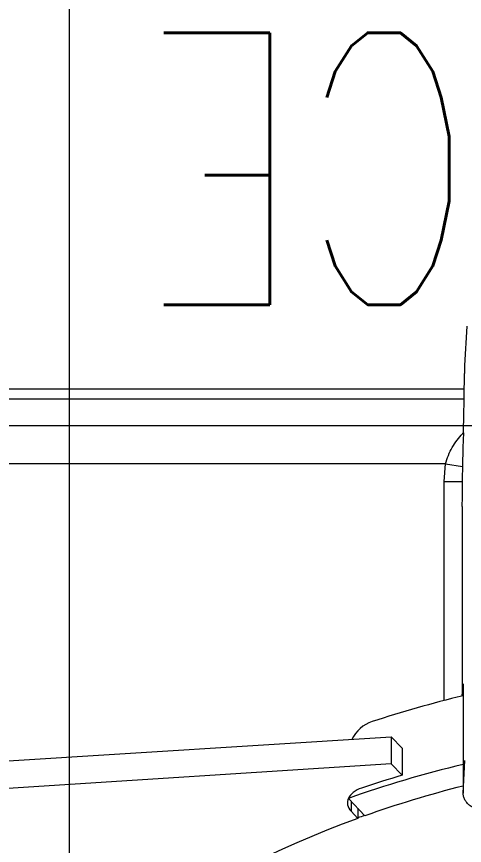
# Model space of a CAD drawing. Header units: millimetres. Extents: x 886808 to 1650903, y -1008069 to 230892.
# Drawn here: x 935554.9 to 935637.3, y -346851.4 to -346699.1 of the extents above; entities that cross this region are included whole.
import ezdxf

# ---------------------------------------------------------------- set-up
doc = ezdxf.new("R2010")
doc.units = ezdxf.units.MM
doc.layers.get('0').update_dxf_attribs({"lineweight": 0})
for name, color, linetype, lineweight in [('A_Dim', 8, 'Continuous', 5), ('hatch', 250, 'Continuous', 0), ('I-FURN', 252, 'Continuous', 5)]:
    doc.layers.add(name, color=color, linetype=linetype, lineweight=lineweight)
doc.styles.add('MtXpl_simplex8_shx', font='simplex8.shx')
doc.styles.add('TIÊU ĐỀ', font='arial.ttf', dxfattribs={"height": 230})
doc.dimstyles.new('1-100', dxfattribs={"dimtxt": 230, "dimasz": 150, "dimexe": 150, "dimexo": 300, "dimgap": 90, "dimtad": 1, "dimdec": 0, "dimrnd": 5, "dimzin": 0, "dimtxsty": 'TIÊU ĐỀ', "dimblk": 'ARCHTICK', "dimcen": 100, "dimdle": 120, "dimclrd": 256, "dimclre": 256, "dimclrt": 2, "dimadec": 0, "dimazin": 0, "dimtfac": 1, "dimtdec": 0, "dimtix": 1, "dimtmove": 1, "dimatfit": 3, "dimldrblk": 'OPEN30', "dimfxl": 900, "dimtolj": 1, "dimtzin": 0, "dimlwd": 13, "dimlwe": 13, "dimarcsym": 1})

# ---------------------------------------------------------------- blocks, each defined once
blk = doc.blocks.new('A$C26DD556D')
at = {"layer": 'hatch', "transparency": 33554636}
for p, q in [((2455.55, 22139.27), (2455.55, 23599.27)), ((2528.63, 23429.55, 0), (2528.2, 23422.33, 0)), ((2528.2, 23422.33, 0), (2528.2, 23420.82, 0)), ((2528.19, 23417.98, 0), (2258.37, 23417.98, 0)), ((2240.58, 23416.22, 0), (2528.16, 23416.22, 0)), ((2528.02, 23409.92, 0), (2527.94, 23407.27, 0)), ((2524.73, 23404.23, 0), (2240.58, 23404.23, 0)), ((2524.49, 23401.03, 0), (2524.73, 23404.23, 0)), ((2524.73, 23404.23, 0), (2527.85, 23403.76, 0)), ((2524.49, 23360.75, 0), (2524.49, 23401.03, 0)), ((2524.49, 23401.03, 0), (2527.86, 23401.03, 0)), ((2527.77, 23396.38, 0), (2527.77, 23361.57, 0)), ((2527.77, 23361.58, 0), (2527.97, 23363.82, 0)), ((2527.97, 23363.82, 0), (2527.97, 23343.73, 0)), ((2228.86, 23336.22, 0), (2514.74, 23354.06, 0)), ((2514.74, 23354.06, 0), (2514.74, 23349.14, 0)), ((2514.74, 23354.06, 0), (2516.74, 23352, 0)), ((2516.74, 23352, 0), (2516.74, 23347.01, 0)), ((2514.74, 23349.14, 0), (2228.86, 23330.64, 0)), ((2516.74, 23347.01, 0), (2514.74, 23349.14, 0)), ((2527.97, 23343.73, 0), (2528.31, 23349.72, 0)), ((2506.87, 23342.81, 0), (2506.87, 23342.76, 0)), ((2506.87, 23342.76, 0), (2509.87, 23339.56, 0)), ((2507.34, 23342.26, 0), (2507.34, 23340.41, 0)), ((2508.58, 23339.09, 0), (2507.34, 23340.41, 0)), ((2508.58, 23340.94, 0), (2508.58, 23339.09, 0))]:
    blk.add_line(p, q, dxfattribs=at)
blk.add_arc((2513.22, 23350.8, 0), 6.38, 108.0645, 153.9803, dxfattribs=at)
for centre, major_axis, ratio, start_param, end_param in [((2536.21, 23422.33, 0), (8, -0.02), 0.788008, 3.096837, 3.143588), ((2527.78, 23413.43, 0), (0.26, 12), 0.027505, 4.416275, 5.376206), ((2528.18, 23403.77, 0), (0.26, 12), 0.027505, 1.274682, 2.234613), ((2585.37, 23271.66, 0), (-157, 0), 0.615661, -1.196535, -1.07905), ((2585.37, 23259.05, 0), (-157, 0), 0.615661, -1.196535, -1.047198), ((2585.37, 23259.05, 0), (-157, 0), 0.615661, 1.059776, 4.338128), ((2585.37, 23261.4, 0), (127.18, 0), 0.615661, 0, 3.544314), ((2585.37, 23261.56, 0), (127, 0), 0.615661, 0, 3.549966), ((2585.37, 23259.05, 0), (-158.5, 0), 0.615661, -1.12298, -1.070001), ((2585.37, 23261.41, 0), (126.5, 0), 0.615661, 0, 3.555297), ((2585.37, 23259.05, 0), (-151, 0), 0.615661, 0.734046, 4.322472), ((2511.67, 23341.95, 0), (5, 0), 0.615661, 2.071592, 3.665191), ((2585.37, 23259.05, 0), (-151, 0), 0.615661, -1.18088, -1.047198), ((2585.37, 23259.05, 0), (151, 0), 0.615661, 2.104329, 3.473083), ((2585.37, 23259.84, 0), (-150, 0), 0.615661, -1.042931, -1.033321)]:
    blk.add_ellipse(centre, major_axis=major_axis, ratio=ratio, start_param=start_param, end_param=end_param, dxfattribs=at)
for points, knots in [([(2524.73, 23404.23, 0), (2524.86, 23404.78, 0), (2525.04, 23405.3, 0), (2525.46, 23406.31, 0), (2525.7, 23406.79, 0), (2526.53, 23408.2, 0), (2527.17, 23409.03, 0), (2527.91, 23409.84, 0), (2527.96, 23409.89, 0), (2528.01, 23409.94, 0)], [0, 0, 0, 0, 0.0625, 0.0625, 0.125, 0.125, 0.25, 0.25, 0.2583741, 0.2583741, 0.2583741, 0.2583741]), ([(2531.98, 23340.58, 0), (2531.71, 23340.58, 0), (2531.45, 23340.6, 0), (2530.94, 23340.68, 0), (2530.69, 23340.74, 0), (2530.2, 23340.89, 0), (2529.97, 23340.99, 0), (2529.54, 23341.22, 0), (2529.33, 23341.35, 0), (2528.96, 23341.64, 0), (2528.8, 23341.8, 0), (2528.51, 23342.15, 0), (2528.38, 23342.33, 0), (2528.18, 23342.71, 0), (2528.1, 23342.91, 0), (2528, 23343.31, 0), (2527.97, 23343.52, 0), (2527.97, 23343.73, 0)], [0, 0, 0, 0, 0.125, 0.125, 0.25, 0.25, 0.375, 0.375, 0.5, 0.5, 0.625, 0.625, 0.75, 0.75, 0.875, 0.875, 1, 1, 1, 1])]:
    blk.add_open_spline(points, degree=3, knots=knots, dxfattribs=at)
at = {"layer": 'hatch', "transparency": 33554636, "style": 'MtXpl_simplex8_shx', "width": 0.7}
blk.add_text(' MEAT SLICE MACHINE', height=50, rotation=180, dxfattribs=at).set_placement((2760.92, 23483.47, 0))
blk = doc.blocks.new('_ArchTick')
at = {"color": 0, "linetype": 'ByBlock', "const_width": 0.15}
blk.add_lwpolyline([(-0.5, -0.5), (0.5, 0.5)], dxfattribs=at)
blk = doc.blocks.new('*D1147')
at = {"layer": 'A_Dim', "lineweight": 13, "transparency": 16777216}
for p, q in [((936191.5, -345054.2), (936191.5, -346894.2)), ((935389.19, -345174.2), (936341.5, -345174.2)), ((935289.19, -346774.2), (936341.5, -346774.2))]:
    blk.add_line(p, q, dxfattribs=at)
at = {"layer": 'Defpoints', "color": 0, "transparency": 16777216}
for p in [(935089.19, -345174.2), (934989.19, -346774.2), (936191.5, -346774.2)]:
    blk.add_point(p, dxfattribs=at)
at = {"layer": 'A_Dim', "lineweight": 13, "transparency": 16777216, "xscale": 150, "yscale": 150, "zscale": 150}
for p, rotation in [((936191.5, -345174.2), 90), ((936191.5, -346774.2), 270)]:
    blk.add_blockref('_ArchTick', p, dxfattribs=dict(at, rotation=rotation))
at = {"layer": 'A_Dim', "color": 2, "transparency": 16777216, "insert": (935984.07, -345974.2), "char_height": 230, "attachment_point": 5, "rotation": 90, "style": 'TIÊU ĐỀ'}
blk.add_mtext('\\A1;1600', dxfattribs=at)
blk = doc.blocks.new('_Open30')
at = {"color": 0, "linetype": 'ByBlock', "lineweight": -2}
for p, q in [((-1, 0.2679), (0, 0)), ((0, 0), (-1, -0.2679)), ((0, 0), (-1, 0))]:
    blk.add_line(p, q, dxfattribs=at)
blk = doc.blocks.new('*D1148')
at = {"layer": 'A_Dim', "lineweight": 13, "transparency": 16777216}
for p, q in [((936191.5, -346774.2), (936191.5, -346624.2)), ((935289.19, -346774.2), (936341.5, -346774.2)), ((936191.5, -346774.2), (936191.5, -347399.2)), ((935723.5, -347399.2), (936341.5, -347399.2)), ((936191.5, -347399.2), (936191.5, -347549.2))]:
    blk.add_line(p, q, dxfattribs=at)
at = {"layer": 'Defpoints', "color": 0, "transparency": 16777216}
for p in [(934989.19, -346774.2), (935423.5, -347399.2), (936191.5, -347399.2)]:
    blk.add_point(p, dxfattribs=at)
at = {"layer": 'A_Dim', "lineweight": 13, "transparency": 16777216, "xscale": 150, "yscale": 150, "zscale": 150}
for p, rotation in [((936191.5, -346774.2), 270), ((936191.5, -347399.2), 90)]:
    blk.add_blockref('_ArchTick', p, dxfattribs=dict(at, rotation=rotation))
at = {"layer": 'A_Dim', "color": 2, "transparency": 16777216, "insert": (935984.07, -347086.7), "char_height": 230, "attachment_point": 5, "rotation": 90, "style": 'TIÊU ĐỀ'}
blk.add_mtext('\\A1;625', dxfattribs=at)

msp = doc.modelspace()

# ---------------------------------------------------------------- block references
at = {"layer": 'I-FURN', "transparency": 33554636}
msp.add_blockref('A$C26DD556D', (933109.12, -370185.5), dxfattribs=at)

# ---------------------------------------------------------------- dimensions: what is measured, and where the dimension line sits
at = {"layer": 'A_Dim'}
for base, p1, p2, picture, middle in [((936191.5, -346774.2), (935089.19, -345174.2), (934989.19, -346774.2), '*D1147', (935984.07, -345974.2)), ((936191.5, -347399.2), (934989.19, -346774.2), (935423.5, -347399.2), '*D1148', (935984.07, -347086.7))]:
    dim = msp.add_linear_dim(base=base, p1=p1, p2=p2, angle=90, dimstyle='1-100', dxfattribs=at)
    dim.commit()
    dim.dimension.update_dxf_attribs({"geometry": picture, "text_midpoint": middle})

doc.saveas('drawing.dxf')
